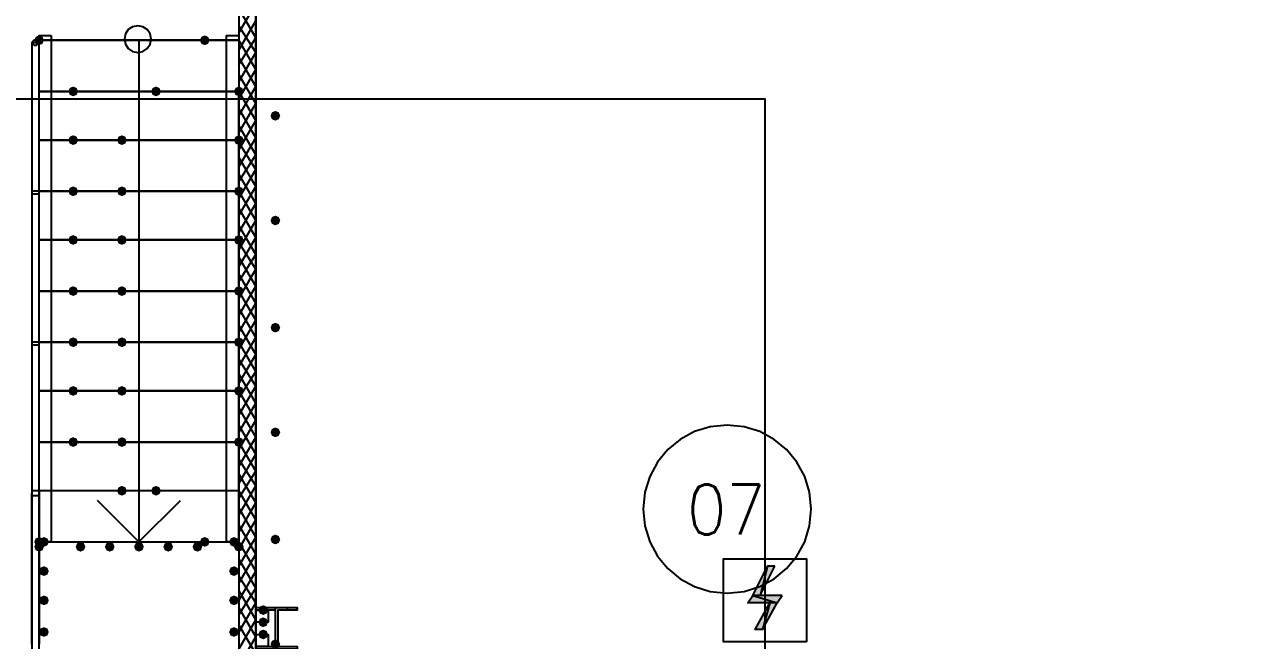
# Model space of a CAD drawing. Header units: millimetres. Extents: x 0 to 420, y 0 to 297.
# Drawn here: x 254.85 to 276.12, y 204.28 to 214.99 of the extents above; entities that cross this region are included whole.
import ezdxf

# ---------------------------------------------------------------- set-up
doc = ezdxf.new("R2010")
doc.units = ezdxf.units.MM
doc.layers.get('0').update_dxf_attribs({"linetype": 'CONTINUOUS'})
doc.styles.get("Standard").update_dxf_attribs({"font": 'STANDARD'})

msp = doc.modelspace()

# ---------------------------------------------------------------- hatches: boundary and pattern name
at = {"true_color": 0x0000fe}
for points in [[(255.185333, 214.714667), (255.160462, 214.654871), (255.100667, 214.63), (255.040871, 214.654871), (255.016, 214.714667), (255.040871, 214.774462), (255.100667, 214.799333), (255.160462, 214.774463)], [(258.064, 214.714667), (258.039129, 214.654871), (257.979333, 214.63), (257.919538, 214.654871), (257.894667, 214.714667), (257.919537, 214.774462), (257.979333, 214.799333), (258.039129, 214.774463)], [(255.778, 213.825667), (255.753129, 213.765871), (255.693333, 213.741), (255.633537, 213.765871), (255.608667, 213.825667), (255.633537, 213.885462), (255.693333, 213.910333), (255.753129, 213.885463)], [(257.217333, 213.825667), (257.192462, 213.765871), (257.132667, 213.741), (257.072871, 213.765871), (257.048, 213.825667), (257.072871, 213.885462), (257.132667, 213.910333), (257.192462, 213.885463)], [(258.656667, 213.825667), (258.631796, 213.765871), (258.572, 213.741), (258.512204, 213.765871), (258.487333, 213.825667), (258.512204, 213.885462), (258.572, 213.910333), (258.631796, 213.885463)], [(255.778, 212.979), (255.753129, 212.919204), (255.693333, 212.894333), (255.633537, 212.919204), (255.608667, 212.979), (255.633537, 213.038796), (255.693333, 213.063667), (255.753129, 213.038796)], [(256.624667, 212.979), (256.599796, 212.919204), (256.54, 212.894333), (256.480204, 212.919204), (256.455333, 212.979), (256.480204, 213.038796), (256.54, 213.063667), (256.599796, 213.038796)], [(258.656667, 212.979), (258.631796, 212.919204), (258.572, 212.894333), (258.512204, 212.919204), (258.487333, 212.979), (258.512204, 213.038796), (258.572, 213.063667), (258.631796, 213.038796)], [(258.656667, 212.979), (258.631796, 212.919204), (258.572, 212.894333), (258.512204, 212.919204), (258.487333, 212.979), (258.512204, 213.038796), (258.572, 213.063667), (258.631796, 213.038796)], [(255.778, 212.09), (255.753129, 212.030204), (255.693333, 212.005333), (255.633537, 212.030204), (255.608667, 212.09), (255.633537, 212.149796), (255.693333, 212.174667), (255.753129, 212.149796)], [(256.624667, 212.09), (256.599796, 212.030204), (256.54, 212.005333), (256.480204, 212.030204), (256.455333, 212.09), (256.480204, 212.149796), (256.54, 212.174667), (256.599796, 212.149796)], [(258.656667, 212.09), (258.631796, 212.030204), (258.572, 212.005333), (258.512204, 212.030204), (258.487333, 212.09), (258.512204, 212.149796), (258.572, 212.174667), (258.631796, 212.149796)], [(258.656667, 212.09), (258.631796, 212.030204), (258.572, 212.005333), (258.512204, 212.030204), (258.487333, 212.09), (258.512204, 212.149796), (258.572, 212.174667), (258.631796, 212.149796)], [(255.778, 211.243333), (255.753129, 211.183538), (255.693333, 211.158667), (255.633537, 211.183538), (255.608667, 211.243333), (255.633537, 211.303129), (255.693333, 211.328), (255.753129, 211.303129)], [(256.624667, 211.243333), (256.599796, 211.183538), (256.54, 211.158667), (256.480204, 211.183538), (256.455333, 211.243333), (256.480204, 211.303129), (256.54, 211.328), (256.599796, 211.303129)], [(258.656667, 211.243333), (258.631796, 211.183538), (258.572, 211.158667), (258.512204, 211.183538), (258.487333, 211.243333), (258.512204, 211.303129), (258.572, 211.328), (258.631796, 211.303129)], [(258.656667, 211.243333), (258.631796, 211.183538), (258.572, 211.158667), (258.512204, 211.183538), (258.487333, 211.243333), (258.512204, 211.303129), (258.572, 211.328), (258.631796, 211.303129)], [(255.778, 210.354333), (255.753129, 210.294537), (255.693333, 210.269667), (255.633537, 210.294537), (255.608667, 210.354333), (255.633537, 210.414129), (255.693333, 210.439), (255.753129, 210.414129)], [(256.624667, 210.354333), (256.599796, 210.294537), (256.54, 210.269667), (256.480204, 210.294537), (256.455333, 210.354333), (256.480204, 210.414129), (256.54, 210.439), (256.599796, 210.414129)], [(258.656667, 210.354333), (258.631796, 210.294537), (258.572, 210.269667), (258.512204, 210.294537), (258.487333, 210.354333), (258.512204, 210.414129), (258.572, 210.439), (258.631796, 210.414129)], [(255.778, 209.465333), (255.753129, 209.405537), (255.693333, 209.380667), (255.633537, 209.405537), (255.608667, 209.465333), (255.633537, 209.525129), (255.693333, 209.55), (255.753129, 209.525129)], [(256.624667, 209.465333), (256.599796, 209.405537), (256.54, 209.380667), (256.480204, 209.405537), (256.455333, 209.465333), (256.480204, 209.525129), (256.54, 209.55), (256.599796, 209.525129)], [(258.656667, 209.465333), (258.631796, 209.405537), (258.572, 209.380667), (258.512204, 209.405537), (258.487333, 209.465333), (258.512204, 209.525129), (258.572, 209.55), (258.631796, 209.525129)], [(255.778, 208.618667), (255.753129, 208.558871), (255.693333, 208.534), (255.633537, 208.558871), (255.608667, 208.618667), (255.633537, 208.678462), (255.693333, 208.703333), (255.753129, 208.678463)], [(256.624667, 208.618667), (256.599796, 208.558871), (256.54, 208.534), (256.480204, 208.558871), (256.455333, 208.618667), (256.480204, 208.678462), (256.54, 208.703333), (256.599796, 208.678463)], [(258.656667, 208.618667), (258.631796, 208.558871), (258.572, 208.534), (258.512204, 208.558871), (258.487333, 208.618667), (258.512204, 208.678462), (258.572, 208.703333), (258.631796, 208.678463)], [(258.656667, 208.618667), (258.631796, 208.558871), (258.572, 208.534), (258.512204, 208.558871), (258.487333, 208.618667), (258.512204, 208.678462), (258.572, 208.703333), (258.631796, 208.678463)], [(255.778, 207.729667), (255.753129, 207.669871), (255.693333, 207.645), (255.633537, 207.669871), (255.608667, 207.729667), (255.633537, 207.789462), (255.693333, 207.814333), (255.753129, 207.789463)], [(256.624667, 207.729667), (256.599796, 207.669871), (256.54, 207.645), (256.480204, 207.669871), (256.455333, 207.729667), (256.480204, 207.789462), (256.54, 207.814333), (256.599796, 207.789463)], [(258.656667, 207.729667), (258.631796, 207.669871), (258.572, 207.645), (258.512204, 207.669871), (258.487333, 207.729667), (258.512204, 207.789462), (258.572, 207.814333), (258.631796, 207.789463)], [(258.656667, 207.729667), (258.631796, 207.669871), (258.572, 207.645), (258.512204, 207.669871), (258.487333, 207.729667), (258.512204, 207.789462), (258.572, 207.814333), (258.631796, 207.789463)], [(256.624667, 206.883), (256.599796, 206.823204), (256.54, 206.798333), (256.480204, 206.823204), (256.455333, 206.883), (256.480204, 206.942796), (256.54, 206.967667), (256.599796, 206.942796)], [(257.217333, 206.883), (257.192462, 206.823204), (257.132667, 206.798333), (257.072871, 206.823204), (257.048, 206.883), (257.072871, 206.942796), (257.132667, 206.967667), (257.192462, 206.942796)], [(255.185333, 205.994), (255.160462, 205.934204), (255.100667, 205.909333), (255.040871, 205.934204), (255.016, 205.994), (255.040871, 206.053796), (255.100667, 206.078667), (255.160462, 206.053796)], [(258.064, 205.994), (258.039129, 205.934204), (257.979333, 205.909333), (257.919538, 205.934204), (257.894667, 205.994), (257.919537, 206.053796), (257.979333, 206.078667), (258.039129, 206.053796)]]:
    msp.add_hatch(color=0, dxfattribs=at).paths.add_polyline_path(points, flags=0)
at = {"true_color": 0x000007}
for points in [[(259.291667, 213.402333), (259.266796, 213.342537), (259.207, 213.317667), (259.147204, 213.342537), (259.122333, 213.402333), (259.147204, 213.462129), (259.207, 213.487), (259.266796, 213.462129)], [(259.291667, 211.582), (259.266796, 211.522204), (259.207, 211.497333), (259.147204, 211.522204), (259.122333, 211.582), (259.147204, 211.641796), (259.207, 211.666667), (259.266796, 211.641796)], [(259.291667, 209.719333), (259.266796, 209.659538), (259.207, 209.634667), (259.147204, 209.659538), (259.122333, 209.719333), (259.147204, 209.779129), (259.207, 209.804), (259.266796, 209.779129)], [(259.291667, 207.899), (259.266796, 207.839204), (259.207, 207.814333), (259.147204, 207.839204), (259.122333, 207.899), (259.147204, 207.958796), (259.207, 207.983667), (259.266796, 207.958796)], [(255.185333, 205.909333), (255.160462, 205.849538), (255.100667, 205.824667), (255.040871, 205.849538), (255.016, 205.909333), (255.040871, 205.969129), (255.100667, 205.994), (255.160462, 205.969129)], [(255.27, 205.994), (255.245129, 205.934204), (255.185333, 205.909333), (255.125538, 205.934204), (255.100667, 205.994), (255.125537, 206.053796), (255.185333, 206.078667), (255.245129, 206.053796)], [(255.905, 205.909333), (255.880129, 205.849538), (255.820333, 205.824667), (255.760538, 205.849538), (255.735667, 205.909333), (255.760537, 205.969129), (255.820333, 205.994), (255.880129, 205.969129)], [(256.413, 205.909333), (256.388129, 205.849538), (256.328333, 205.824667), (256.268537, 205.849538), (256.243667, 205.909333), (256.268537, 205.969129), (256.328333, 205.994), (256.388129, 205.969129)], [(256.921, 205.909333), (256.896129, 205.849538), (256.836333, 205.824667), (256.776538, 205.849538), (256.751667, 205.909333), (256.776537, 205.969129), (256.836333, 205.994), (256.896129, 205.969129)], [(257.429, 205.909333), (257.404129, 205.849538), (257.344333, 205.824667), (257.284538, 205.849538), (257.259667, 205.909333), (257.284537, 205.969129), (257.344333, 205.994), (257.404129, 205.969129)], [(257.937, 205.909333), (257.912129, 205.849538), (257.852333, 205.824667), (257.792537, 205.849538), (257.767667, 205.909333), (257.792537, 205.969129), (257.852333, 205.994), (257.912129, 205.969129)], [(258.572, 205.994), (258.547129, 205.934204), (258.487333, 205.909333), (258.427537, 205.934204), (258.402667, 205.994), (258.427537, 206.053796), (258.487333, 206.078667), (258.547129, 206.053796)], [(258.656667, 205.909333), (258.631796, 205.849538), (258.572, 205.824667), (258.512204, 205.849538), (258.487333, 205.909333), (258.512204, 205.969129), (258.572, 205.994), (258.631796, 205.969129)], [(259.291667, 206.036333), (259.266796, 205.976537), (259.207, 205.951667), (259.147204, 205.976537), (259.122333, 206.036333), (259.147204, 206.096129), (259.207, 206.121), (259.266796, 206.096129)], [(255.27, 205.486), (255.245129, 205.426204), (255.185333, 205.401333), (255.125538, 205.426204), (255.100667, 205.486), (255.125537, 205.545796), (255.185333, 205.570667), (255.245129, 205.545796)], [(258.572, 205.486), (258.547129, 205.426204), (258.487333, 205.401333), (258.427537, 205.426204), (258.402667, 205.486), (258.427537, 205.545796), (258.487333, 205.570667), (258.547129, 205.545796)], [(255.27, 204.978), (255.245129, 204.918204), (255.185333, 204.893333), (255.125538, 204.918204), (255.100667, 204.978), (255.125537, 205.037796), (255.185333, 205.062667), (255.245129, 205.037796)], [(258.572, 204.978), (258.547129, 204.918204), (258.487333, 204.893333), (258.427537, 204.918204), (258.402667, 204.978), (258.427537, 205.037796), (258.487333, 205.062667), (258.547129, 205.037796)], [(259.08, 204.808667), (259.055129, 204.748871), (258.995333, 204.724), (258.935538, 204.748871), (258.910667, 204.808667), (258.935537, 204.868462), (258.995333, 204.893333), (259.055129, 204.868463)], [(259.08, 204.597), (259.055129, 204.537204), (258.995333, 204.512333), (258.935538, 204.537204), (258.910667, 204.597), (258.935537, 204.656796), (258.995333, 204.681667), (259.055129, 204.656796)], [(255.27, 204.427667), (255.245129, 204.367871), (255.185333, 204.343), (255.125538, 204.367871), (255.100667, 204.427667), (255.125537, 204.487462), (255.185333, 204.512333), (255.245129, 204.487463)], [(258.572, 204.427667), (258.547129, 204.367871), (258.487333, 204.343), (258.427537, 204.367871), (258.402667, 204.427667), (258.427537, 204.487462), (258.487333, 204.512333), (258.547129, 204.487463)], [(259.08, 204.385333), (259.055129, 204.325537), (258.995333, 204.300667), (258.935538, 204.325537), (258.910667, 204.385333), (258.935537, 204.445129), (258.995333, 204.47), (259.055129, 204.445129)], [(259.291667, 204.216), (259.266796, 204.156204), (259.207, 204.131333), (259.147204, 204.156204), (259.122333, 204.216), (259.147204, 204.275796), (259.207, 204.300667), (259.266796, 204.275796)]]:
    msp.add_hatch(color=0, dxfattribs=at).paths.add_polyline_path(points, flags=0)
at = {"true_color": 0x000001}
h = msp.add_hatch(color=0, dxfattribs=at)
h.paths.add_polyline_path([(267.885334, 205.570666), (267.758334, 205.570666), (267.631334, 205.062666)], flags=0)
h.paths.add_polyline_path([(267.758334, 205.570666), (267.631334, 205.062666), (267.504334, 205.062666)], flags=0)
h = msp.add_hatch(color=0, dxfattribs=at)
h.paths.add_polyline_path([(268.012334, 205.062666), (267.504334, 205.062666), (267.927667, 204.935666)], flags=0)
h.paths.add_polyline_path([(267.504334, 205.062666), (267.927667, 204.935666), (267.419667, 204.935666)], flags=0)
h = msp.add_hatch(color=0, dxfattribs=at)
h.paths.add_polyline_path([(267.927667, 204.935666), (267.800667, 204.935666), (267.673667, 204.469999)], flags=0)
h.paths.add_polyline_path([(267.800667, 204.935666), (267.673667, 204.469999), (267.546667, 204.469999)], flags=0)

# ---------------------------------------------------------------- linework, layer by layer
at = {"color": 0, "true_color": 0x000007}
for points in [[(392.938, 222.25), (258.868333, 222.25), (258.868333, 191.219667), (242.189, 191.219667), (242.189, 222.25), (108.119333, 222.25), (108.119333, 105.579333), (242.189, 105.579333), (242.189, 136.609667), (258.868333, 136.609667), (258.868333, 105.579333), (392.938, 105.579333)], [(242.189, 221.869), (242.189, 191.219667), (258.868333, 191.219667), (258.868333, 221.869), (392.557, 221.869), (392.557, 105.918), (258.868333, 105.918), (258.868333, 136.609667), (242.189, 136.609667), (242.189, 105.918), (108.500333, 105.918), (108.500333, 221.869)], [(245.956667, 206.840667), (245.956667, 214.672333), (246.083667, 214.672333), (246.083667, 206.840667), (246.083667, 214.672333), (245.956667, 214.672333), (245.956667, 206.840667), (245.956667, 204.216), (245.956667, 191.219667), (255.100667, 191.219667), (255.100667, 204.216), (255.100667, 206.840667), (255.100667, 214.672333), (254.973667, 214.672333), (254.973667, 206.840667), (254.973667, 204.216), (254.973667, 191.346667), (246.083667, 191.346667), (246.083667, 204.216), (246.083667, 206.840667), (246.083667, 214.672333), (245.956667, 214.672333)], [(254.973667, 214.672333), (255.016, 214.63), (255.058333, 214.63), (255.100667, 214.672333), (255.058333, 214.714667), (255.016, 214.714667)], [(255.312333, 214.799333), (255.312333, 214.714667), (255.312333, 205.994), (255.100667, 205.994), (255.100667, 214.714667), (255.100667, 214.799333)], [(258.572, 213.825667), (255.100667, 213.825667), (255.100667, 214.714667), (258.572, 214.714667)], [(258.572, 214.799333), (258.572, 214.714667), (258.572, 205.994), (258.360333, 205.994), (258.360333, 214.714667), (258.360333, 214.799333)], [(258.572, 212.979), (255.100667, 212.979), (255.100667, 213.825667), (258.572, 213.825667)], [(258.572, 212.09), (255.100667, 212.09), (255.100667, 212.979), (258.572, 212.979)], [(255.100667, 212.09), (254.973667, 212.09), (254.973667, 212.047667), (255.100667, 212.047667)], [(258.572, 211.243333), (255.100667, 211.243333), (255.100667, 212.09), (258.572, 212.09)], [(258.572, 210.354333), (255.100667, 210.354333), (255.100667, 211.243333), (258.572, 211.243333)], [(258.572, 209.465333), (255.100667, 209.465333), (255.100667, 210.354333), (258.572, 210.354333)], [(255.100667, 209.465333), (254.973667, 209.465333), (254.973667, 209.423), (255.100667, 209.423)], [(258.572, 208.618667), (255.100667, 208.618667), (255.100667, 209.465333), (258.572, 209.465333)], [(258.572, 207.729667), (255.100667, 207.729667), (255.100667, 208.618667), (258.572, 208.618667)], [(255.100667, 206.883), (255.100667, 205.994), (258.572, 205.994), (258.572, 206.883), (255.100667, 206.883), (255.100667, 207.729667), (258.572, 207.729667), (258.572, 206.883)], [(255.100667, 206.883), (254.973667, 206.883), (254.973667, 206.798333), (255.100667, 206.798333)], [(258.572, 203.411667), (255.100667, 203.411667), (255.100667, 205.994), (258.572, 205.994)], [(259.588, 204.131333), (258.868333, 204.131333), (258.868333, 204.173667), (259.207, 204.173667), (259.207, 204.808667), (258.868333, 204.808667), (258.868333, 204.851), (259.588, 204.851), (259.588, 204.808667), (259.249333, 204.808667), (259.249333, 204.173667), (259.588, 204.173667)], [(259.08, 204.597), (258.868333, 204.597), (258.868333, 204.808667), (259.08, 204.808667), (259.08, 204.597), (258.868333, 204.597), (258.868333, 204.808667), (259.08, 204.808667)], [(259.08, 204.173667), (258.868333, 204.173667), (258.868333, 204.385333), (259.08, 204.385333), (259.08, 204.173667), (258.868333, 204.173667), (258.868333, 204.385333), (259.08, 204.385333)]]:
    msp.add_lwpolyline(points, close=True, dxfattribs=at)
for points in [[(258.572, 222.25), (258.572, 187.748333)], [(258.868333, 187.748333), (258.868333, 222.25)], [(258.572, 214.841667), (258.868333, 215.349667)], [(258.868333, 214.757), (258.572, 215.265)], [(257.048, 214.735876), (257.029681, 214.826512), (256.979775, 214.900515), (256.905762, 214.950397), (256.815124, 214.968667), (256.724488, 214.950342), (256.650485, 214.900425), (256.600603, 214.826411), (256.582333, 214.735791)], [(258.572, 214.545333), (258.868333, 215.053333)], [(258.868333, 214.503), (258.572, 214.968667)], [(255.100667, 206.840667), (255.100667, 214.672333), (254.973667, 214.672333), (254.973667, 206.840667)], [(255.100667, 206.840667), (255.100667, 204.216), (255.100667, 206.840667), (255.100667, 214.672333), (254.973667, 214.672333), (254.973667, 206.840667), (254.973667, 204.216), (254.973667, 206.840667)], [(255.100667, 206.840667), (255.100667, 214.672333), (254.973667, 214.672333), (254.973667, 206.840667)], [(255.100667, 206.840667), (255.100667, 204.216), (255.100667, 206.840667), (255.100667, 214.672333), (254.973667, 214.672333), (254.973667, 206.840667), (254.973667, 204.216), (254.973667, 206.840667)], [(258.572, 214.714667), (255.100667, 214.714667)], [(256.836333, 214.714667), (256.836333, 213.825667), (256.836333, 206.883), (256.836333, 205.994), (256.116667, 206.713667)], [(256.582333, 214.735791), (256.600652, 214.645155), (256.650559, 214.571151), (256.724571, 214.52127), (256.815209, 214.503), (256.905845, 214.521325), (256.979849, 214.571241), (257.02973, 214.645256), (257.048, 214.735876)], [(258.572, 214.291333), (258.868333, 214.757)], [(258.868333, 214.206667), (258.572, 214.714667)], [(258.572, 213.995), (258.868333, 214.503)], [(258.868333, 213.910333), (258.572, 214.418333)], [(258.572, 213.698667), (258.868333, 214.206667)], [(258.868333, 213.614), (258.572, 214.122)], [(258.572, 213.402333), (258.868333, 213.910333)], [(258.868333, 213.317667), (258.572, 213.825667)], [(258.572, 212.979), (258.572, 213.825667)], [(258.572, 213.106), (258.868333, 213.614)], [(258.868333, 213.021333), (258.572, 213.529333)], [(258.572, 212.809667), (258.868333, 213.317667)], [(258.868333, 212.725), (258.572, 213.233)], [(258.572, 212.513333), (258.868333, 213.021333)], [(258.572, 212.09), (258.572, 212.979)], [(258.868333, 212.471), (258.572, 212.936667)], [(258.572, 212.259333), (258.868333, 212.725)], [(258.868333, 212.174667), (258.572, 212.682667)], [(258.572, 211.963), (258.868333, 212.471)], [(258.868333, 211.878333), (258.572, 212.386333)], [(258.572, 211.666667), (258.868333, 212.174667)], [(258.868333, 211.582), (258.572, 212.09)], [(258.572, 211.243333), (258.572, 212.09)], [(258.572, 211.370333), (258.868333, 211.878333)], [(258.868333, 211.285667), (258.572, 211.793667)], [(258.572, 211.074), (258.868333, 211.582)], [(258.868333, 210.989333), (258.572, 211.497333)], [(258.572, 210.777667), (258.868333, 211.285667)], [(258.572, 210.354333), (258.572, 211.243333)], [(258.868333, 210.735333), (258.572, 211.201)], [(258.572, 210.523667), (258.868333, 210.989333)], [(258.868333, 210.439), (258.572, 210.947)], [(258.572, 210.227333), (258.868333, 210.735333)], [(258.868333, 210.142667), (258.572, 210.650667)], [(258.572, 209.931), (258.868333, 210.439)], [(258.868333, 209.846333), (258.572, 210.354333)], [(258.572, 209.465333), (258.572, 210.354333)], [(258.572, 209.634667), (258.868333, 210.142667)], [(258.868333, 209.55), (258.572, 210.058)], [(258.572, 209.338333), (258.868333, 209.846333)], [(258.868333, 209.253667), (258.572, 209.761667)], [(258.572, 209.042), (258.868333, 209.55)], [(258.868333, 208.957333), (258.572, 209.465333)], [(258.572, 208.618667), (258.572, 209.465333)], [(258.572, 208.745667), (258.868333, 209.253667)], [(258.868333, 208.703333), (258.572, 209.169)], [(258.572, 208.491667), (258.868333, 208.957333)], [(258.868333, 208.407), (258.572, 208.915)], [(258.572, 208.195333), (258.868333, 208.703333)], [(258.868333, 208.110667), (258.572, 208.618667)], [(258.572, 207.729667), (258.572, 208.618667)], [(258.572, 207.899), (258.868333, 208.407)], [(258.868333, 207.814333), (258.572, 208.322333)], [(258.572, 207.602667), (258.868333, 208.110667)], [(258.868333, 207.518), (258.572, 208.026)], [(268.520333, 206.5655), (268.490661, 206.859844), (268.405561, 207.133996), (268.270905, 207.382083), (268.092566, 207.598232), (267.876416, 207.776572), (267.628329, 207.911228), (267.354177, 207.996328), (267.059833, 208.026), (266.76549, 207.996328), (266.491338, 207.911228), (266.243251, 207.776572), (266.027101, 207.598232), (265.848762, 207.382083), (265.714106, 207.133996), (265.629005, 206.859844), (265.599333, 206.5655)], [(258.572, 207.306333), (258.868333, 207.814333)], [(258.868333, 207.221667), (258.572, 207.729667)], [(258.572, 206.883), (258.572, 207.729667)], [(258.572, 207.01), (258.868333, 207.518)], [(258.868333, 206.967667), (258.572, 207.433333)], [(258.572, 206.756), (258.868333, 207.221667)], [(258.868333, 206.671333), (258.572, 207.179333)], [(255.100667, 206.883), (255.100667, 205.994)], [(258.572, 206.459667), (258.868333, 206.967667)], [(258.868333, 206.375), (258.572, 206.883)], [(256.836333, 205.994), (257.556, 206.713667)], [(258.572, 206.163333), (258.868333, 206.671333)], [(258.868333, 206.078667), (258.572, 206.586667)], [(265.599333, 206.5655), (265.629005, 206.271156), (265.714106, 205.997004), (265.848762, 205.748917), (266.027101, 205.532768), (266.243251, 205.354428), (266.491338, 205.219772), (266.76549, 205.134672), (267.059833, 205.105), (267.354177, 205.134672), (267.628329, 205.219772), (267.876416, 205.354428), (268.092566, 205.532768), (268.270905, 205.748917), (268.405561, 205.997004), (268.490661, 206.271156), (268.520333, 206.5655)], [(258.572, 205.867), (258.868333, 206.375)], [(258.868333, 205.782333), (258.572, 206.290333)], [(258.572, 205.570667), (258.868333, 206.078667)], [(258.868333, 205.486), (258.572, 205.994)], [(258.572, 205.274333), (258.868333, 205.782333)], [(258.868333, 205.189667), (258.572, 205.697667)], [(266.996334, 205.697666), (268.435667, 205.697666)], [(258.572, 204.978), (258.868333, 205.486)], [(258.868333, 204.935667), (258.572, 205.401333)], [(258.572, 204.724), (258.868333, 205.189667)], [(258.868333, 204.639333), (258.572, 205.147333)], [(258.572, 204.427667), (258.868333, 204.935667)], [(258.868333, 204.343), (258.572, 204.851)], [(258.868333, 204.808667), (258.868333, 204.851)], [(259.037667, 204.808667), (259.037667, 204.851)], [(259.207, 204.131333), (259.207, 204.851)], [(259.418667, 204.808667), (259.418667, 204.851)], [(259.588, 204.808667), (259.588, 204.851)], [(258.572, 204.131333), (258.868333, 204.639333)], [(258.868333, 204.046667), (258.572, 204.554667)], [(258.572, 203.835), (258.868333, 204.343)]]:
    msp.add_lwpolyline(points, dxfattribs=at)
at = {"color": 0, "true_color": 0x00002b}
msp.add_lwpolyline([(276.479, 187.748333), (276.479, 222.25), (258.868333, 222.25), (258.868333, 187.748333)], close=True, dxfattribs=at)
at = {"color": 0, "true_color": 0x0000fe}
msp.add_lwpolyline([(242.189, 221.869), (108.500333, 221.869), (108.500333, 105.918), (242.189, 105.918), (242.189, 136.609667), (258.868333, 136.609667), (258.868333, 105.918), (392.557, 105.918), (392.557, 221.869), (258.868333, 221.869), (258.868333, 191.219667), (242.189, 191.219667)], close=True, dxfattribs=at)
at = {"color": 0, "true_color": 0x000001}
msp.add_lwpolyline([(162.898668, 189.229999), (177.715334, 189.229999), (177.715334, 204.131333), (181.059668, 204.131333), (181.059668, 189.229999), (195.072001, 189.229999), (195.072001, 204.131333), (198.458668, 204.131333), (198.458668, 189.229999), (211.709001, 189.229999), (212.428667, 189.229999), (212.428667, 189.949666), (212.428667, 204.131333), (215.688334, 204.131333), (215.688334, 213.698666), (233.087334, 213.698666), (267.716001, 213.698666), (267.716001, 197.315666), (264.244667, 197.315666), (264.244667, 189.526333), (281.855334, 189.526333)], dxfattribs=at)
for points in [[(268.435667, 204.258333), (266.996334, 204.258333), (266.996334, 205.697666), (268.435667, 205.697666)], [(267.758334, 205.570666), (267.631334, 205.062666), (267.504334, 205.062666)], [(267.885334, 205.570666), (267.758334, 205.570666), (267.631334, 205.062666)], [(267.504334, 205.062666), (267.927667, 204.935666), (267.419667, 204.935666)], [(268.012334, 205.062666), (267.504334, 205.062666), (267.927667, 204.935666)], [(267.800667, 204.935666), (267.673667, 204.469999), (267.546667, 204.469999)], [(267.927667, 204.935666), (267.800667, 204.935666), (267.673667, 204.469999)]]:
    msp.add_lwpolyline(points, close=True, dxfattribs=at)

# ---------------------------------------------------------------- texts
at = {"color": 0, "true_color": 0x000007, "insert": (266.36133, 206.993034), "char_height": 0.872032, "width": 1.06581688, "attachment_point": 1}
msp.add_mtext('07', dxfattribs=at)

doc.saveas('drawing.dxf')
